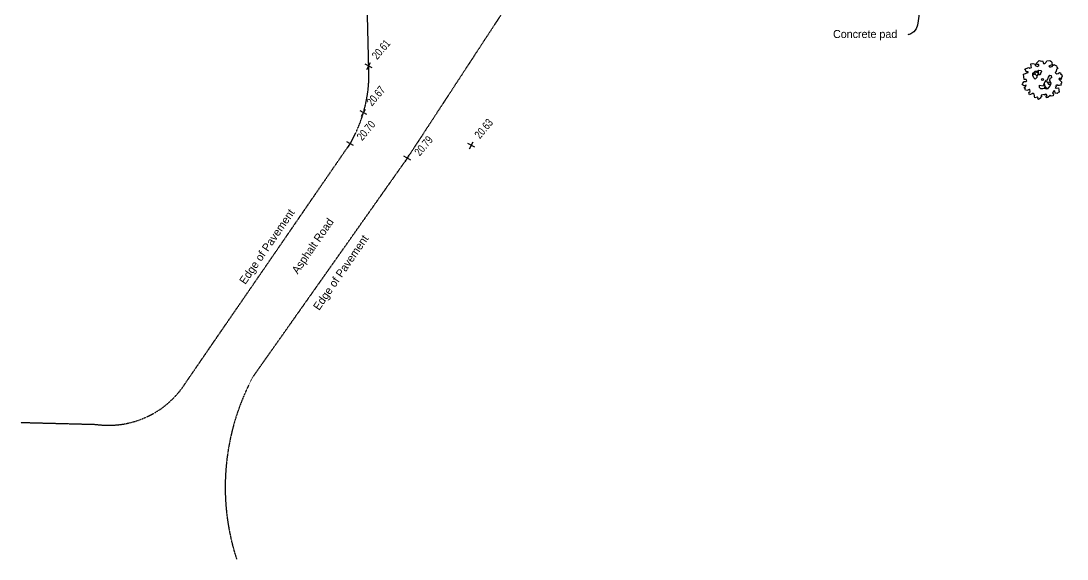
# Model space of a CAD drawing. Header units: inches. Extents: x -625442 to 34963, y -27993 to 66986.
# Drawn here: x 391 to 2901, y 27221 to 28513 of the extents above; entities that cross this region are included whole.
import ezdxf
from ezdxf.enums import TextEntityAlignment as Align

# ---------------------------------------------------------------- set-up
doc = ezdxf.new("R2010")
doc.units = ezdxf.units.IN
doc.header["$LTSCALE"] = 0.5
doc.header["$MEASUREMENT"] = 0
doc.linetypes.add('DASHED2', pattern=[0.375, 0.25, -0.125])
for name, color, linetype in [('EDGE OF PAVEMENT', 253, 'DASHED2'), ('SPOT ELEVATION TEXT', 252, 'Continuous'), ('TEXT', 7, 'Continuous'), ('TreesMARK', 46, 'Continuous')]:
    doc.layers.add(name, color=color, linetype=linetype)
doc.styles.add('BLDG', font='IC-Romans.shx', dxfattribs={"width": 0.8})
doc.styles.add('TXT', font='IC-Romans.shx')
doc.dimstyles.new('20 SCALE', dxfattribs={"dimtxt": 1.6, "dimasz": 2, "dimexe": 0.18, "dimexo": 0.0625, "dimgap": 0.04, "dimtad": 0, "dimdec": 1, "dimzin": 0, "dimdsep": 46, "dimtxsty": 'BLDG', "dimcen": 0.09, "dimaunit": 1, "dimadec": 4, "dimazin": 0, "dimtfac": 1, "dimtdec": 1, "dimtofl": 0, "dimtmove": 2, "dimatfit": 3, "dimfxl": 1, "dimtolj": 1, "dimtzin": 0, "dimarcsym": 0})

# ---------------------------------------------------------------- blocks, each defined once
blk = doc.blocks.new('SPT10')
at = {"color": 0, "linetype": 'Continuous'}
for p, q in [((-0.35, -0.35), (0.35, 0.35)), ((0.35, -0.35), (-0.35, 0.35))]:
    blk.add_line(p, q, dxfattribs=at)
blk = doc.blocks.new('TREE11')
at = {"linetype": 'Continuous'}
for p, q in [((-0.134, 0.178), (-0.184, 0.176)), ((-0.156, 0.177), (-0.179, 0.211)), ((-0.132, 0.24), (-0.134, 0.178)), ((-0.134, 0.178), (-0.103, 0.129)), ((-0.094, 0.242), (-0.047, 0.184)), ((-0.034, 0.247), (-0.058, 0.14)), ((0.006, -0.194), (-0.03, -0.231)), ((0.008, -0.119), (0.006, -0.244)), ((0.008, -0.167), (0.027, -0.23)), ((0.027, -0.23), (0.058, -0.256)), ((0.065, -0.059), (0.113, -0.104)), ((0.096, -0.089), (0.115, -0.156)), ((0.113, -0.104), (0.17, -0.108)), ((0.115, -0.156), (0.157, -0.173)), ((0.141, -0.107), (0.163, -0.133))]:
    blk.add_line(p, q, dxfattribs=at)
for points in [[(-0.04, 0.357), (-0.015, 0.344), (0.008, 0.351), (0.028, 0.361), (0.015, 0.389), (-0.027, 0.402), (-0.019, 0.434), (0.006, 0.451), (0.063, 0.474), (0.102, 0.449), (0.138, 0.447), (0.147, 0.41), (0.136, 0.393), (0.141, 0.378), (0.17, 0.37), (0.196, 0.378), (0.22, 0.391), (0.243, 0.415), (0.313, 0.402), (0.339, 0.381), (0.35, 0.351), (0.344, 0.329), (0.34, 0.28), (0.289, 0.282), (0.248, 0.275), (0.265, 0.252), (0.293, 0.244), (0.328, 0.244), (0.361, 0.265), (0.39, 0.275), (0.412, 0.246), (0.437, 0.224), (0.433, 0.195), (0.446, 0.154), (0.413, 0.148), (0.388, 0.092), (0.354, 0.079), (0.368, 0.058), (0.388, 0.027), (0.422, 0.031), (0.457, 0.043), (0.483, 0.016), (0.474, 0.001), (0.503, -0.026), (0.494, -0.071), (0.476, -0.084), (0.45, -0.136), (0.429, -0.087), (0.398, -0.104), (0.399, -0.119), (0.44, -0.196), (0.432, -0.226), (0.411, -0.238), (0.409, -0.268), (0.363, -0.268), (0.329, -0.255), (0.315, -0.23), (0.28, -0.238), (0.276, -0.273), (0.246, -0.282), (0.266, -0.303), (0.327, -0.315), (0.32, -0.365), (0.306, -0.423), (0.28, -0.423), (0.248, -0.44), (0.207, -0.421), (0.216, -0.36), (0.179, -0.362), (0.166, -0.381), (0.14, -0.4), (0.162, -0.419), (0.138, -0.464), (0.091, -0.464), (0.072, -0.441), (0.001, -0.467), (-0.033, -0.467), (-0.028, -0.422), (-0.003, -0.413), (-0.014, -0.379), (-0.063, -0.389), (-0.062, -0.374), (-0.141, -0.37), (-0.149, -0.404), (-0.177, -0.406), (-0.18, -0.435), (-0.24, -0.45), (-0.26, -0.42), (-0.236, -0.405), (-0.254, -0.38), (-0.315, -0.38), (-0.303, -0.291), (-0.316, -0.259), (-0.349, -0.272), (-0.418, -0.27), (-0.422, -0.212), (-0.383, -0.196), (-0.372, -0.151), (-0.384, -0.142), (-0.455, -0.151), (-0.484, -0.125), (-0.473, -0.106), (-0.49, -0.053), (-0.458, -0.053), (-0.439, -0.033), (-0.432, -0.017), (-0.493, -0.016), (-0.518, 0.028), (-0.497, 0.053), (-0.45, 0.082), (-0.409, 0.069), (-0.382, 0.08), (-0.388, 0.119), (-0.437, 0.131), (-0.412, 0.266), (-0.287, 0.27), (-0.282, 0.283), (-0.337, 0.3), (-0.331, 0.357), (-0.341, 0.379), (-0.305, 0.383), (-0.238, 0.387), (-0.216, 0.358), (-0.176, 0.368), (-0.17, 0.404), (-0.164, 0.459), (-0.113, 0.45), (-0.059, 0.418), (-0.073, 0.387)], [(-0.118, 0.258), (-0.067, 0.236), (-0.022, 0.249), (0.027, 0.23), (0.047, 0.196), (0.015, 0.181), (-0.022, 0.128), (-0.087, 0.145), (-0.114, 0.117), (-0.121, 0.09), (-0.174, 0.064), (-0.194, 0.1), (-0.201, 0.17), (-0.18, 0.224), (-0.136, 0.243)], [(0.014, -0.114), (0.079, -0.044), (0.118, -0.048), (0.163, 0.008), (0.206, 0.048), (0.241, 0.034), (0.227, -0.023), (0.185, -0.025), (0.166, -0.07), (0.171, -0.149), (0.145, -0.196), (0.088, -0.232), (0.048, -0.263), (-0.004, -0.237), (-0.053, -0.224), (-0.108, -0.207), (-0.126, -0.167), (-0.115, -0.115), (-0.029, -0.154)]]:
    blk.add_lwpolyline(points, close=True, dxfattribs=at)
blk.add_circle((0, 0), 0.0248, dxfattribs=at)

msp = doc.modelspace()

# ---------------------------------------------------------------- linework, layer by layer
at = {"layer": 'EDGE OF PAVEMENT'}
msp.add_lwpolyline([(390.69341, 27549.35612), (569.8904, 27544.7417, 0.2981390383), (787.33109, 27646.58865), (1180.5917, 28218.46808, 0.1475932194), (1225.11935, 28404.57411), (1215.23144, 28814.57359), (1200.63529, 29186.60675), (1576.1916, 29179.92897), (1576.01731, 28578.97056), (1317.40146, 28183.47514), (947.93987, 27659.94626, 0.2046570886), (907.99638, 27221.43484)], format="xyb", dxfattribs=at)

# ---------------------------------------------------------------- block references
at = {"layer": 'SPOT ELEVATION TEXT', "xscale": 19.2, "yscale": 19.2, "zscale": 19.2, "rotation": 16.88515043849411}
for p in [(1225.11935, 28404.57411), (1212.57629, 28293.0601), (1180.5917, 28218.46808), (1471.36044, 28214.50889), (1317.40146, 28183.47514)]:
    msp.add_blockref('SPT10', p, dxfattribs=at)
at = {"layer": 'TreesMARK', "color": 46, "xscale": 96, "yscale": 96, "zscale": 96, "rotation": 16.88515043849411}
msp.add_blockref('TREE11', (2841.38562, 28372.27502), dxfattribs=at)

# ---------------------------------------------------------------- texts
at = {"layer": 'SPOT ELEVATION TEXT', "style": 'BLDG', "width": 0.8}
for s, p in [('20.61', (1262.01294, 28438.34575)), ('20.67', (1249.46987, 28326.83174)), ('20.70', (1225.97254, 28243.74098)), ('20.63', (1508.25402, 28248.28054)), ('20.79', (1364.07421, 28206.92515))]:
    msp.add_text(s, height=19.2, rotation=49.88515044, dxfattribs=at).set_placement(p, align=Align.CENTER)
at = {"layer": 'TEXT', "char_height": 19.2, "style": 'TXT'}
for s, insert, attachment_point, rotation in [('Concrete pad', (2416.12961, 28491.09882), 2, 0), ('Edge of Pavement', (913.1418, 27889.88235), 1, 55.48511624), ('Asphalt Road', (1039.04182, 27914.87055), 1, 55.48511624), ('Edge of Pavement', (1090.2682, 27827.54228), 1, 55.48511624)]:
    msp.add_mtext(s, dxfattribs=dict(at, insert=insert, attachment_point=attachment_point, rotation=rotation))

# ---------------------------------------------------------------- leaders
at = {"layer": 'TEXT', "path_type": 1}
msp.add_leader([(2549.75755, 28555.5822), (2525.77728, 28481.82792), (2518.19341, 28479.3687)], dimstyle='20 SCALE', dxfattribs=at)

doc.saveas('drawing.dxf')
